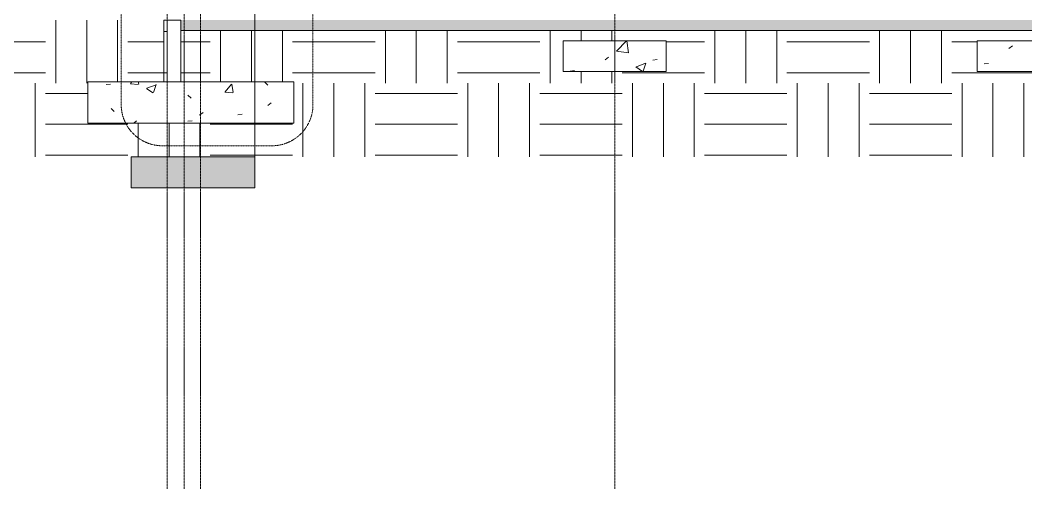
# Model space of a CAD drawing. Header units: inches. Extents: x -23565 to -21, y -324 to 853.
# Drawn here: x -12559 to -11973, y -273 to 0 of the extents above; entities that cross this region are included whole.
import ezdxf

# ---------------------------------------------------------------- set-up
doc = ezdxf.new("R2010")
doc.units = ezdxf.units.IN
doc.header["$MEASUREMENT"] = 0
doc.linetypes.add('Dash Dot 3_16_', pattern=[0.3125, 0.1875, -0.0625, 0, -0.0625])
doc.linetypes.add('Grid Line 1_2_', pattern=[0.875, 0.5, -0.125, 0.125, -0.125])
for name, color, linetype, lineweight in [('A-ANNO-SYMB', 150, 'Continuous', 9), ('A-FLOR', 192, 'Continuous', 13), ('A-FLOR-MCUT', 51, 'Continuous', 9), ('A-FLOR-PATT', 8, 'Continuous', 25), ('A-WALL', 113, 'Continuous', 13), ('A-WALL-PATT', 111, 'Continuous', 25), ('C-TOPO', 7, 'Continuous', 13), ('G-ANNO-SYMB', 111, 'Continuous', 9), ('L-SITE-WALL', 31, 'Continuous', 13), ('S-FNDN', 32, 'Continuous', 13), ('S-GRID', 1, 'Continuous', 9)]:
    doc.layers.add(name, color=color, linetype=linetype, lineweight=lineweight)
pattern_1 = [(50, (22063.86, 65.275), (55.0854, -4.8198), [5.76, -63.36]), (355, (22063.86, 65.275), (-10.6557, 57.7685), [4.608, -50.688]), (100.451, (22068.45, 64.874), (44.4295, 52.9487), [4.895, -53.848]), (46.184, (22063.86, 80.635), (81.9644, -12.712), [8.64, -95.04]), (96.636, (22070.69, 79.576), (71.7815, 74.8124), [7.343, -80.772]), (351.184, (22063.86, 80.635), (71.782, 74.8124), [6.912, -76.032]), (21, (22071.54, 76.795), (45.842, -30.9215), [5.76, -63.36]), (326, (22071.54, 76.795), (18.687, 55.6915), [4.608, -50.688]), (71.451, (22075.36, 74.22), (64.529, 24.77), [4.895, -53.848]), (37.5, (22063.858, 65.275), (0.9339, 25.5668), [2.534, -47.539, 2.534, -48.922, -50.88]), (37.5, (22063.858, 65.275), (0.9339, 25.5668), [-101.53, 2.534, -48.346]), (7.5, (22063.858, 65.275), (20.20404, 30.2913), [2.534, -26.803, 2.534, -46.387, -19.392]), (7.5, (22063.858, 65.275), (20.20404, 30.2913), [-78.259, 2.534, -16.858]), (327.5, (22046.732, 65.275), (40.9978, -1.7324), [2.534, -16.666, 2.534, -57.37, -79.488]), (327.5, (22046.732, 65.275), (40.9978, -1.7324), [-79.104, 2.534, -76.954]), (317.5, (22039.052, 65.275), (44.7889, 7.6878), [2.534, -22.426, 2.534, -37.248, -56.448]), (317.5, (22039.052, 65.275), (44.7889, 7.6878), [-64.742, 2.534, -53.914])]

# ---------------------------------------------------------------- blocks, each defined once
blk = doc.blocks.new('Struct_Xcel_Sports Complex_rvt-3-Building Section - North_South looking East _ Lounge')
at = {"layer": 'A-FLOR-PATT', "lineweight": 9}
h = blk.add_hatch(dxfattribs=at)
h.set_pattern_fill('FP_47', color=256, style=0, pattern_type=2)
h.set_pattern_definition(pattern_1)
h.paths.add_polyline_path([(22790.8, -6), (22790.8, 0), (21132.3, 0), (21132.3, -6), (22724.07, -6)], flags=0)
at = {"layer": 'S-FNDN', "lineweight": 9}
h = blk.add_hatch(dxfattribs=at)
h.set_pattern_fill('FP_47', color=8, style=0, pattern_type=2)
h.set_pattern_definition(pattern_1)
h.paths.add_polyline_path([(21355.05, -30), (21415.05, -30), (21415.05, -12), (21355.05, -12)], flags=0)
h = blk.add_hatch(dxfattribs=at)
h.set_pattern_fill('FP_47', color=8, style=0, pattern_type=2)
h.set_pattern_definition(pattern_1)
h.paths.add_polyline_path([(21596.3, -30), (21656.3, -30), (21656.3, -12), (21596.3, -12)], flags=0)
h = blk.add_hatch(dxfattribs=at)
h.set_pattern_fill('FP_47', color=8, style=0, pattern_type=2)
h.set_pattern_definition(pattern_1)
h.paths.add_polyline_path([(21174.72, -60), (21198.05, -60), (21198.05, -36), (21078.05, -36), (21078.05, -60), (21097.25, -60)], flags=0)
at = {"layer": 'A-FLOR', "color": 7}
blk.add_line((21132.3, -6), (22790.8, -6), dxfattribs=at)
at = {"layer": 'A-FLOR-MCUT', "color": 7, "lineweight": 13}
blk.add_line((21132.3, 0), (21132.3, -6), dxfattribs=at)
at = {"layer": 'A-WALL', "color": 7}
blk.add_line((21132.3, -6), (21132.3, 0), dxfattribs=at)
at = {"layer": 'L-SITE-WALL', "color": 7}
for p, q in [((21132.3, 0), (21124.3, 0)), ((21124.3, 0), (21124.3, -36)), ((21132.3, -36), (21132.3, -6)), ((21124.3, -36), (21132.3, -36))]:
    blk.add_line(p, q, dxfattribs=at)
at = {"layer": 'S-FNDN', "color": 7}
for p, q in [((21415.05, -12), (21355.05, -12)), ((21355.05, -12), (21355.05, -30)), ((21415.05, -30), (21415.05, -12)), ((21656.3, -12), (21596.3, -12)), ((21596.3, -12), (21596.3, -30)), ((21355.05, -30), (21415.05, -30)), ((21596.3, -30), (21656.3, -30)), ((21198.05, -36), (21078.05, -36)), ((21078.05, -36), (21078.05, -60)), ((21198.05, -60), (21198.05, -36)), ((21078.05, -60), (21198.05, -60))]:
    blk.add_line(p, q, dxfattribs=at)
blk = doc.blocks.new('Section - 3_32_ x 3_8_-18514-Building Section - North_South looking East _ Lounge')
at = {"layer": 'G-ANNO-SYMB'}
blk.add_hatch(color=256, dxfattribs=at).paths.add_polyline_path([(22320.83, -79.66), (22248.83, -79.66), (22248.83, -97.66), (22320.83, -97.66)], flags=0)
for p, q in [((22248.83, -97.66), (22248.83, -79.66)), ((22248.83, -79.66), (22320.83, -79.66)), ((22320.83, -79.66), (22320.83, -97.66)), ((22320.83, -97.66), (22248.83, -97.66))]:
    blk.add_line(p, q, dxfattribs=at)

msp = doc.modelspace()

# ---------------------------------------------------------------- hatches: boundary and pattern name
at = {"layer": 'A-WALL-PATT', "lineweight": 9}
h = msp.add_hatch(dxfattribs=at)
h.set_pattern_fill('FP_45', color=8, style=0, pattern_type=2)
h.set_pattern_definition([(0, (22063.858, 65.275), (0, 24), []), (90, (22063.858, 65.275), (-24, 1e-15), [])])
h.paths.add_polyline_path([(-12475.2063, -36), (-12473.2063, -36), (-12473.2063, 0), (-12475.2063, 0), (-12475.2063, -1.6093)], flags=0)
at = {"layer": 'C-TOPO', "lineweight": 9}
h = msp.add_hatch(dxfattribs=at)
h.set_pattern_fill('FP_39', color=8, style=0, pattern_type=2)
h.set_pattern_definition([(0, (22063.86, 65.275), (48, 48), [48, -48]), (0, (22063.86, 83.275), (48, 48), [48, -48]), (0, (22063.86, 101.275), (48, 48), [48, -48]), (90, (22069.86, 107.275), (-48, 48), [48, -48]), (90, (22087.86, 107.275), (-48, 48), [48, -48]), (90, (22105.86, 107.275), (-48, 48), [48, -48])])
h.paths.add_polyline_path([(-11493.1771, -79.7313), (-10798.7063, -79.7313), (-10798.7063, -54), (-10842.7063, -54), (-10842.7063, -36), (-10806.7063, -36), (-10806.7063, -6), (-12465.2063, -6), (-12465.2063, -36), (-12399.4563, -36), (-12399.4563, -60), (-12519.4563, -60), (-12519.4563, -36), (-12475.2063, -36), (-12475.2063, 0), (-13042.5271, 0), (-13042.5271, -79.7313), (-11518.7063, -79.7313)], flags=0)
h.paths.add_polyline_path([(-11179.4563, -36), (-11317.4563, -36), (-11317.4563, -12), (-11179.4563, -12)], flags=0)
h.paths.add_polyline_path([(-12242.4563, -30), (-12242.4563, -12), (-12182.4563, -12), (-12182.4563, -30)], flags=0)
h.paths.add_polyline_path([(-11458.7063, -30), (-11518.7063, -30), (-11518.7063, -12), (-11458.7063, -12)], flags=0)
h.paths.add_polyline_path([(-12001.2063, -30), (-12001.2063, -12), (-11941.2063, -12), (-11941.2063, -30)], flags=0)
h.paths.add_polyline_path([(-11759.9563, -30), (-11759.9563, -12), (-11699.9563, -12), (-11699.9563, -30)], flags=0)

# ---------------------------------------------------------------- linework, layer by layer
at = {"layer": 'A-ANNO-SYMB', "linetype": 'Dash Dot 3_16_'}
for p, q in [((-12499.9836, 406.131), (-12499.9836, -49.2268)), ((-12388.2485, -49.2268), (-12388.2485, 406.131)), ((-12475.9836, -73.2268), (-12412.2485, -73.2268))]:
    msp.add_line(p, q, dxfattribs=at)
for centre, start, end in [((-12475.9836, -49.2268), 180, 270), ((-12412.2485, -49.2268), 270, 0)]:
    msp.add_arc(centre, 24, start, end, dxfattribs=at)
at = {"layer": 'G-ANNO-SYMB'}
msp.add_line((-12422.1635, 474.2883), (-12422.1635, -79.6608), dxfattribs=at)
at = {"layer": 'L-SITE-WALL', "color": 7}
for p, q in [((-12473.2063, 0), (-12475.2063, 0)), ((-12475.2063, 0), (-12475.2063, -36)), ((-12473.2063, -36), (-12473.2063, 0)), ((-12475.2063, -36), (-12473.2063, -36))]:
    msp.add_line(p, q, dxfattribs=at)
at = {"layer": 'S-GRID', "linetype": 'Grid Line 1_2_'}
for p, q in [((-12473.2063, -273.1608), (-12473.2063, 738.6571)), ((-12463.2063, -273.1608), (-12463.2063, 738.6571)), ((-12453.7063, -273.1608), (-12453.7063, 738.6571)), ((-12212.4563, -273.1608), (-12212.4563, 738.6571)), ((-12212.4563, -273.1608), (-12212.4563, 738.6571))]:
    msp.add_line(p, q, dxfattribs=at)

# ---------------------------------------------------------------- block references
at = {"color": 250, "lineweight": 5}
msp.add_blockref('Struct_Xcel_Sports Complex_rvt-3-Building Section - North_South looking East _ Lounge', (-33597.5092, 0), dxfattribs=at)
at = {"layer": 'G-ANNO-SYMB', "extrusion": (0, 0, -1)}
msp.add_blockref('Section - 3_32_ x 3_8_-18514-Building Section - North_South looking East _ Lounge', (-9826.6696, 0), dxfattribs=at)

doc.saveas('drawing.dxf')
